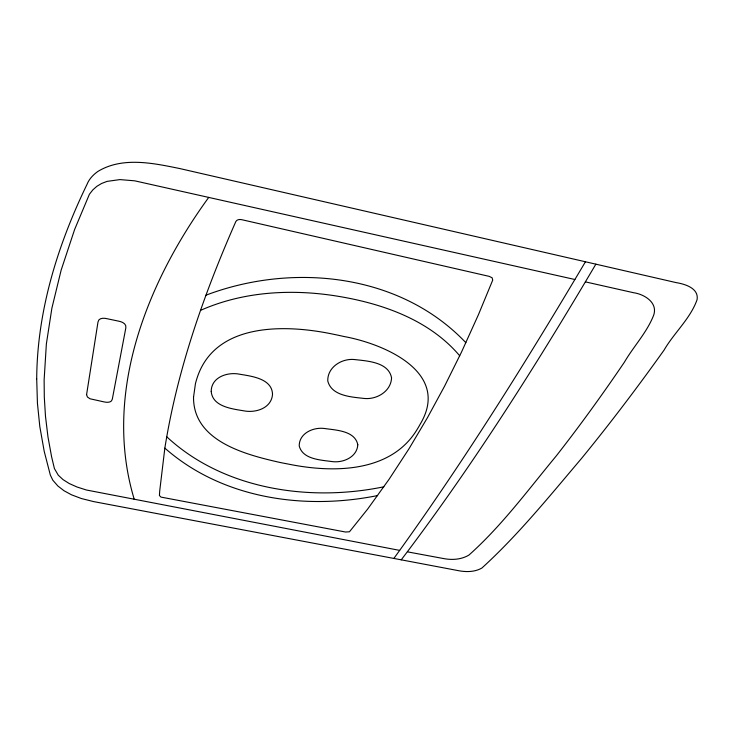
<?xml version="1.0" encoding="UTF-8"?>
<svg xmlns="http://www.w3.org/2000/svg" width="734" height="734" viewBox="0 0 734 734"><rect width="100%" height="100%" fill="white"/><g stroke="black" fill="none" stroke-linecap="round" stroke-linejoin="round"><path stroke-width="1.1" d="M164.847 448.116C177.316 369.615 203.933 294.031 235.862 221.494C237.137 219.301 240.055 219.246 242.238 219.796L489.174 276.36L492.129 277.791L492.716 280.131L478.44 314.684L461.521 352.045L444.565 386.185L427.564 417.499L409.095 448.602L389.13 479.21L367.661 509.066L349.476 531.774L345.567 532.031L160.948 497.092L159.425 495.496L159.718 490.899L164.847 448.116C222.457 498.826 304.298 510.295 377.615 495.569M595.861 264.167C537.6 362.871 476.32 460.007 407.416 551.674M585.438 261.772C527.104 360.137 466.494 457.291 399.791 550.225M208.75 197.373C146.745 282.599 102.356 393.956 134.285 499.469M393.864 558.436L399.672 550.39L86.337 489.991L77.024 487L69.244 483.541L62.986 479.586L58.252 475.146L54.426 468.613L51.591 456.75L47.967 436.886L45.48 416.251L44.306 397.222L44.123 380.01L46.37 343.907L51.885 308.197L61.142 270.149L74.611 229.522L89.392 194.299L92.778 189.941L96.851 186.326L101.613 183.472L107.045 181.39L119.936 179.591L134.735 180.83L574.896 279.507M401.241 559.831L407.306 551.821L443.419 558.528C451.97 560.207 461.337 559.638 468.953 555.06C501.808 525.773 528.379 489.606 556.418 455.731C580.19 425.362 602.788 394.066 624.423 362.137C633.681 346.283 646.966 332.419 653.673 315.189C658.068 302.582 644.269 294.206 633.607 292.728L585.383 281.865M200.565 310.363C245.147 290.581 295.811 288.563 343.301 297.178C386.405 304.913 430.72 321.492 459.713 355.797M206.006 295.169C292.471 262.433 400.067 273.305 465.879 342.714M383.864 486.789C309.766 502.129 223.668 489.679 166.737 436.776M391.561 377.854C391.011 391.424 376.67 399.81 364.082 398.443C351.393 396.966 331.566 396.011 327.777 380.992C327.3 367.073 341.989 358.1 354.751 359.568C367.606 361.055 388.589 362.091 391.561 377.854M36.709 378.983L37.434 403.296L39.81 426.592L44.214 451.355L50.325 475.036L52.802 480.192L57.885 486.009L64.032 490.752L71.482 494.799L81.373 498.533L93.576 501.579L459.291 570.823C466.842 572.144 475.109 571.969 481.908 568.024C518.314 534.875 549.61 496.056 581.466 458.521C610.22 423.362 637.644 387.13 664.031 350.164C674.023 332.86 690.446 318.602 697.116 299.564C698.869 288.123 684.868 284.04 676.124 282.608L179.518 168.499C153.076 163.122 122.349 156.498 97.805 171.49C93.154 174.784 89.053 179.114 86.961 184.491C75.675 207.823 65.73 231.834 57.702 256.487C44.829 295.995 36.929 337.346 36.709 378.983M211.208 391.387C212.438 406.608 231.88 408.838 243.761 410.82C255.542 413.187 271.433 408.333 272.516 394.442C272.241 378.68 251.753 376.239 239.789 374.239C227.834 371.707 211.273 376.973 211.208 391.387M86.584 394.644L87.419 397.011L90.034 398.782L104.017 401.893C106.825 402.526 111.568 402.92 112.302 399.204L125.835 327.878C126.707 323.685 121.89 321.703 118.569 321.143L107.045 318.712C103.87 317.859 98.558 317.758 97.989 322.015L86.584 394.644M193.528 397.287C193.29 441.207 245.523 454.63 279.654 462.383A245.982 156.957 4.4 0 0 287.866 463.989C332.263 473.127 391.038 473.219 417.316 429.124A232.072 137.487 9.3 0 0 420.114 424.307C451.465 372.193 383.891 343.714 343.64 336.438A211.346 115.779 5.8 0 0 334.126 334.392C287.058 324.3 214.934 321.529 196.932 378.441A224.604 129.597 1.6 0 0 195.437 383.698L193.528 397.287M357.807 444.74C357.073 457.099 343.273 463.007 332.318 461.613C320.914 459.961 302.812 459.539 299.224 446.006C299.032 433.308 313.262 426.977 324.318 428.482C335.833 430.161 354.926 430.601 357.807 444.74"/></g></svg>
